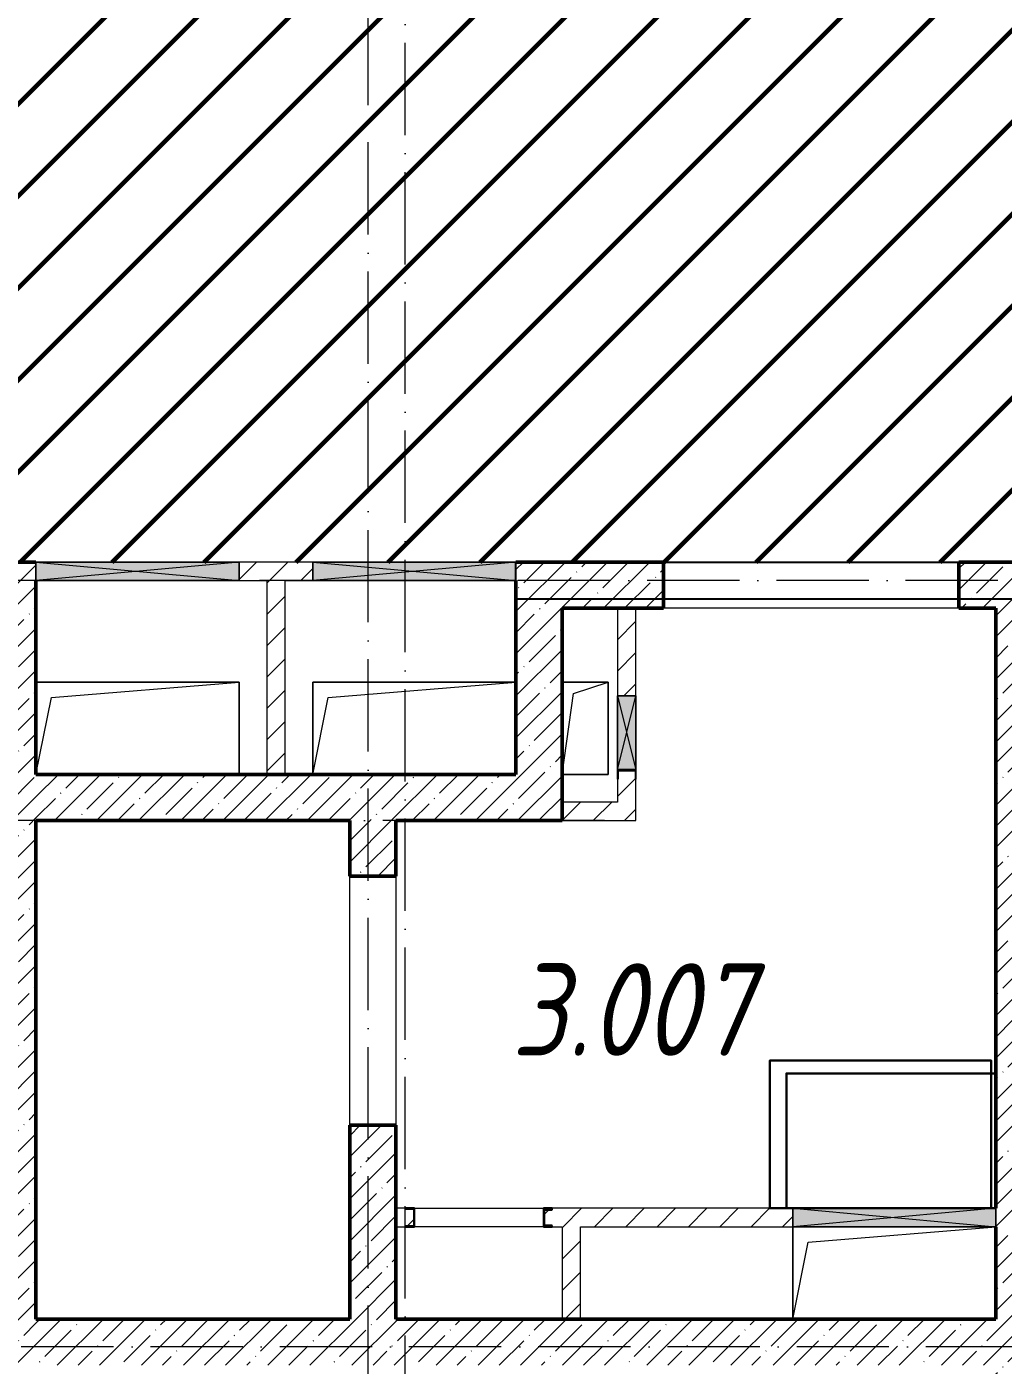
# Model space of a CAD drawing. Header units: millimetres. Extents: x -606178 to 312196, y -19338 to 632709.
# Drawn here: x -132915 to -127625, y 510625 to 517875 of the extents above; entities that cross this region are included whole.
import ezdxf

# ---------------------------------------------------------------- set-up
doc = ezdxf.new("R2010")
doc.units = ezdxf.units.MM
doc.linetypes.add('50_200_ШТРИХ_1Т_ш5_п1_п1_', pattern=[700, 500, -100, 0, -100])
for name, color, linetype, lineweight in [('6.4.1) Окр пт с инж. ПТ2.16', 3, 'Continuous', 60), ('A-DETL-GENF-OTLN', 7, 'Continuous', 9), ('A-FLOR-____-OTLN', 7, 'Continuous', 9), ('A-GENM-____-MCUT', 7, 'Continuous', 25), ('A-GENM-____-OTLN', 7, 'Continuous', 9), ('A-GENM-____-OTLN-1', 7, 'Continuous', 25), ('A-GLAZ-____-OTLN', 7, 'Continuous', 9), ('A-WALL-____-MCUT-2', 7, 'Continuous', 50), ('A-WALL-____-OTLN', 7, 'Continuous', 9), ('A-WALL-____-PATT-1', 7, 'Continuous', 9), ('A-WALL-FNSH-MCUT-1', 7, 'Continuous', 9), ('I-WALL-____-OTLN', 7, 'Continuous', 9), ('S-GRID-____-OTLN-1', 7, '50_200_ШТРИХ_1Т_ш5_п1_п1_', 9), ('Марки помещений', 7, 'Continuous', 9)]:
    doc.layers.add(name, color=color, linetype=linetype, lineweight=lineweight)
doc.styles.add('ISOCPEUR_I_2', font='isocpeui.ttf', dxfattribs={"width": 0.85, "height": 2.3})
pattern_1 = [(45, (-140714.89, 451794.26), (-84.85281, 84.85281), [])]
pattern_2 = [(45, (-140714.89, 451794.26), (-114.04925, 114.04925), []), (45, (-140600.84, 451794.26), (-114.04925, 114.04925), [201.612, -40.322, 3.353, -36.97])]

# ---------------------------------------------------------------- blocks, each defined once
blk = doc.blocks.new('154_Фахверк_СКБ_Швеллер - Тип_100_3960_зеркало-28515619-АР1_План отверстий 3 этажа в осях 1-64_Ю-ЯЯ')
at = {"layer": 'A-GENM-____-MCUT'}
for p, q in [((175, 50), (125, 50)), ((125, 50), (125, -50)), ((128, 47), (175, 47)), ((128, -47), (128, 47)), ((175, 47), (175, 50)), ((125, -50), (175, -50)), ((175, -47), (128, -47)), ((175, -50), (175, -47))]:
    blk.add_line(p, q, dxfattribs=at)
blk = doc.blocks.new('154_Стойка_СКБ_Швеллер - СМ-2180_100-28318692-АР1_План отверстий 3 этажа в осях 1-64_Ю-ЯЯ')
at = {"layer": 'A-GENM-____-MCUT'}
for p, q in [((171, 50), (125, 50)), ((125, 50), (125, -50)), ((129.5, 42.4), (171, 42.4)), ((129.5, -42.4), (129.5, 42.4)), ((171, 42.4), (171, 50)), ((125, -50), (171, -50)), ((171, -42.4), (129.5, -42.4)), ((171, -50), (171, -42.4))]:
    blk.add_line(p, q, dxfattribs=at)
blk = doc.blocks.new('AR_Отверстие прямоугольное _в плите_ - AR_Отверстие прямоугольное _в плите_-V187-АР1_План отверстий 3 этажа в осях 1-64_Ю-ЯЯ')
at = {"layer": 'A-GENM-____-OTLN'}
for p, q in [((-550, 250), (-550, -250)), ((-466.7, 166.7), (550, 250)), ((-550, -250), (-466.7, 166.7))]:
    blk.add_line(p, q, dxfattribs=at)
blk = doc.blocks.new('AR_Отверстие прямоугольное _в плите_ - AR_Отверстие прямоугольное _в плите_-V169-АР1_План отверстий 3 этажа в осях 1-64_Ю-ЯЯ')
at = {"layer": 'A-GENM-____-OTLN'}
for p, q in [((125, 250), (-125, 250)), ((-62.5, 187.5), (125, 250)), ((125, -250), (125, 250)), ((-125, -250), (-62.5, 187.5)), ((-125, -250), (125, -250))]:
    blk.add_line(p, q, dxfattribs=at)
blk = doc.blocks.new('AR_Отверстие прямоугольное _в плите_ - AR_Отверстие прямоугольное _в плите_-V201-АР1_План отверстий 3 этажа в осях 1-64_Ю-ЯЯ')
at = {"layer": 'A-GENM-____-OTLN'}
for p, q in [((550, 250), (-550, 250)), ((-550, 250), (-550, -249.7)), ((-466.7, 166.7), (550, 250)), ((-549.9, -249.7), (-466.7, 166.7))]:
    blk.add_line(p, q, dxfattribs=at)
blk = doc.blocks.new('AR_Отверстие прямоугольное _в плите_ - AR_Отверстие прямоугольное _в плите_-V207-АР1_План отверстий 3 этажа в осях 1-64_Ю-ЯЯ')
at = {"layer": 'A-GENM-____-OTLN'}
for p, q in [((550, 250), (-550, 250)), ((-466.7, 166.7), (550, 250)), ((550, -250), (550, 250)), ((-550, -250), (-466.7, 166.7))]:
    blk.add_line(p, q, dxfattribs=at)
blk = doc.blocks.new('AR_Отверстие прямоугольное _в стене_ - AR_Отверстие прямоугольное _в стене__ОВ-36913595-АР1_План отверстий 3 этажа в осях 1-64_Ю-ЯЯ')
at = {"layer": 'A-GLAZ-____-OTLN'}
blk.add_hatch(color=256, dxfattribs=at).paths.add_polyline_path([(550, -50), (550, 50), (-550, 50), (-550, -50), (423.3, -50)], flags=0)
at = {"layer": 'A-DETL-GENF-OTLN'}
for p, q in [((-550, -50), (-550, 50)), ((-550, 50), (550, 50)), ((550, 50), (-550, -50)), ((-550, 50), (550, -50)), ((550, 50), (-550, 50)), ((-550, 50), (-550, -50)), ((550, 50), (550, -50)), ((550, -50), (550, 50)), ((550, -50), (-550, -50)), ((-550, -50), (550, -50))]:
    blk.add_line(p, q, dxfattribs=at)
blk = doc.blocks.new('AR_Отверстие прямоугольное _в стене_ - AR_Отверстие прямоугольное _в стене__ОВ-36916333-АР1_План отверстий 3 этажа в осях 1-64_Ю-ЯЯ')
at = {"layer": 'A-GLAZ-____-OTLN'}
blk.add_hatch(color=256, dxfattribs=at).paths.add_polyline_path([(-141.8, -50), (550, -50), (550, 50), (-550, 50), (-550, -50)], flags=0)
at = {"layer": 'A-DETL-GENF-OTLN'}
for p, q in [((-550, -50), (-550, 50)), ((-550, 50), (550, 50)), ((550, 50), (-550, -50)), ((-550, 50), (550, -50)), ((550, 50), (-550, 50)), ((-550, 50), (-550, -50)), ((550, 50), (550, -50)), ((550, -50), (550, 50)), ((550, -50), (-550, -50)), ((-550, -50), (550, -50))]:
    blk.add_line(p, q, dxfattribs=at)
blk = doc.blocks.new('AR_Отверстие прямоугольное _в стене_ - AR_Отверстие прямоугольное _в стене__ОВ-36914865-АР1_План отверстий 3 этажа в осях 1-64_Ю-ЯЯ')
at = {"layer": 'A-GLAZ-____-OTLN'}
blk.add_hatch(color=256, dxfattribs=at).paths.add_polyline_path([(-200, 50), (-200, -50), (200, -50), (200, 50)], flags=0)
at = {"layer": 'A-DETL-GENF-OTLN'}
for p, q in [((-200, 50), (200, 50)), ((200, 50), (-200, -50)), ((-200, 50), (200, -50)), ((200, 50), (-200, 50)), ((200, 50), (200, -50)), ((200, -50), (200, 50)), ((200, -50), (-200, -50)), ((-200, -50), (200, -50))]:
    blk.add_line(p, q, dxfattribs=at)
blk = doc.blocks.new('AR_Отверстие прямоугольное _в стене__БезПР - AR_Отверстие прямоугольное _в стене__БезПР-36429225-АР1_План отверстий 3 этажа в осях 1-64_Ю-ЯЯ')
at = {"layer": 'A-GLAZ-____-OTLN'}
blk.add_hatch(color=256, dxfattribs=at).paths.add_polyline_path([(550, -50), (550, 50), (-550, 50), (-550, -50)], flags=0)
at = {"layer": 'A-DETL-GENF-OTLN'}
for p, q in [((-550, -50), (-550, 50)), ((-550, 50), (550, 50)), ((550, 50), (-550, -50)), ((-550, 50), (550, -50)), ((550, 50), (-550, 50)), ((-550, 50), (-550, -50)), ((550, 50), (550, -50)), ((550, -50), (550, 50)), ((550, -50), (-550, -50)), ((-550, -50), (550, -50))]:
    blk.add_line(p, q, dxfattribs=at)
at = {"layer": 'A-GLAZ-____-OTLN'}
blk.add_line((550, 50), (-550, 50), dxfattribs=at)

msp = doc.modelspace()

# ---------------------------------------------------------------- hatches: boundary and pattern name
at = {"layer": '6.4.1) Окр пт с инж. ПТ2.16'}
h = msp.add_hatch(dxfattribs=at)
h.set_pattern_fill('ANSI31', color=256, scale=111)
h.paths.add_polyline_path([(-133314.891, 528425.3011), (-133389.891, 528425.3011), (-133389.891, 528419.3011), (-133464.891, 528419.3011), (-133464.891, 528425.3011), (-133814.891, 528425.3011), (-134714.891, 528425.3011), (-135164.891, 528425.3011), (-135164.891, 523200.3011), (-135158.891, 523200.3011), (-135158.891, 523125.3011), (-135160.3704, 522225.3011), (-135158.891, 522225.3011), (-135158.891, 522150.3011), (-135164.891, 519475.3011), (-135164.891, 518975.3011), (-135164.891, 518650.3011), (-135158.891, 518650.3011), (-135158.891, 518575.3011), (-135164.891, 518475.3011), (-135164.891, 517525.3011), (-135164.891, 516875.3011), (-135158.891, 516875.3011), (-135158.891, 516800.3011), (-135164.891, 513825.3011), (-134914.891, 513825.3011), (-133314.891, 513825.3011), (-133114.891, 513825.3011), (-133114.891, 514975.3011), (-132864.891, 514975.3011), (-131764.891, 514975.3011), (-131364.891, 514975.3011), (-130264.891, 514975.3011), (-126809.891, 514975.3011), (-126809.891, 514981.3011), (-126734.891, 514981.3011), (-126728.891, 514981.3011), (-126659.891, 514981.3011), (-125809.891, 514981.2167), (-125809.891, 514981.3011), (-125740.891, 514981.3011), (-125734.891, 514981.3011), (-125659.891, 514981.3011), (-124439.891, 514981.1779), (-124439.891, 514981.3011), (-124364.891, 514981.3011), (-124358.891, 514981.3011), (-124289.891, 514981.3011), (-123214.891, 514981.19), (-123214.891, 514981.3011), (-123139.891, 514981.3011), (-121789.891, 514981.1587), (-121789.891, 514981.3011), (-121714.891, 514981.3011), (-121708.891, 514981.3011), (-121639.891, 514981.3011), (-119514.891, 514981.0709), (-119514.891, 515425.3011), (-119260.891, 515425.3011), (-119214.891, 515425.3011), (-118514.891, 515425.3011), (-118468.891, 515425.3011), (-118289.891, 515425.3011), (-117839.891, 515425.3011), (-117214.891, 515425.3011), (-117014.8899, 515425.3028), (-117014.8899, 515225.3027), (-117014.891, 515225.3027), (-117014.891, 514975.3011), (-115839.891, 514975.3011), (-115839.891, 514981.3011), (-115764.891, 514981.3011), (-115758.891, 514981.3011), (-115689.891, 514981.3011), (-115064.891, 514981.2253), (-115064.891, 514981.3011), (-114989.891, 514981.3011), (-114889.891, 514981.2888), (-114889.891, 514981.3011), (-114814.891, 514981.3011), (-114114.891, 514981.2146), (-114114.891, 514981.3011), (-114014.891, 514981.3011), (-114014.891, 514975.3011), (-113489.891, 514975.3011), (-113489.891, 514981.3011), (-113414.891, 514981.3011), (-112714.891, 514981.2121), (-112714.891, 514981.3011), (-112639.891, 514981.3011), (-112539.891, 514981.2882), (-112539.891, 514981.3011), (-112464.891, 514981.3011), (-111839.891, 514981.22), (-111839.891, 514981.3011), (-111770.891, 514981.3011), (-111764.891, 514981.3011), (-111689.891, 514981.3011), (-110189.891, 514981.103), (-110189.891, 514981.3011), (-110114.891, 514981.3011), (-108489.891, 514981.0788), (-108489.891, 514981.3011), (-108420.891, 514981.3011), (-108414.891, 514981.3011), (-108339.891, 514981.3011), (-104189.891, 514980.7093), (-104189.891, 514981.3011), (-104114.891, 514981.3011), (-102489.891, 514981.0435), (-102489.891, 514981.3011), (-102420.891, 514981.3011), (-102414.891, 514981.3011), (-102339.891, 514981.3011), (-95514.891, 514980.166), (-95514.891, 519325.3011), (-95814.891, 519325.3011), (-95814.891, 519225.3011), (-96014.891, 519225.3011), (-96014.891, 519325.3011), (-96364.891, 519325.3011), (-98164.891, 519325.3011), (-98164.891, 518975.3011), (-98764.891, 518975.3011), (-98764.891, 519225.3011), (-98964.891, 519225.3011), (-98964.891, 519325.3011), (-99489.891, 519325.3011), (-99489.891, 519319.3011), (-99564.891, 519319.3011), (-99564.891, 519325.3011), (-101364.891, 519325.3011), (-101364.891, 519319.3011), (-101464.891, 519319.3011), (-101464.891, 518975.3011), (-102064.891, 518975.3011), (-102064.891, 519225.3011), (-102264.891, 519225.3011), (-102264.891, 519325.3011), (-102689.891, 519325.3011), (-102689.891, 519319.3011), (-102764.891, 519319.3011), (-104564.891, 519325.3011), (-104564.891, 519319.3011), (-104639.891, 519319.3011), (-104714.891, 519325.3011), (-104714.891, 518975.3011), (-105314.891, 518975.3011), (-105314.891, 519225.3011), (-105514.891, 519225.3011), (-105514.891, 519325.3011), (-105889.891, 519325.3011), (-105889.891, 519319.3011), (-105964.891, 519319.3011), (-107764.891, 519325.3011), (-107764.891, 519319.3011), (-107839.891, 519319.3011), (-108314.891, 519325.3011), (-108314.891, 518975.3011), (-108914.891, 518975.3011), (-108914.891, 519325.3011), (-109089.891, 519325.3011), (-109089.891, 519319.3011), (-109164.891, 519319.3011), (-110964.891, 519325.3011), (-110964.891, 519319.3011), (-111039.891, 519319.3011), (-111264.891, 519322.4776), (-111264.891, 519225.3011), (-111464.891, 519225.3011), (-111464.891, 518975.3011), (-112064.891, 518975.3011), (-112064.891, 519225.3011), (-112267.3781, 519225.3011), (-112242.3781, 519300.3011), (-112064.891, 519325.6564), (-112064.891, 519575.3011), (-112289.891, 519575.3011), (-112358.891, 519575.3011), (-112358.891, 519506.3011), (-112364.891, 519394.3011), (-112364.891, 519506.3011), (-112364.891, 519575.3011), (-114164.891, 519575.3011), (-114164.891, 519506.3011), (-114164.891, 519394.3011), (-114164.891, 519319.3011), (-114239.891, 519319.3011), (-117014.891, 519325.3011), (-117014.891, 518975.3011), (-117614.891, 518975.3011), (-117614.891, 519275.3011), (-117714.891, 519275.3011), (-117714.891, 519475.3011), (-122414.891, 519475.3011), (-122414.891, 519275.3011), (-122514.891, 519275.3011), (-122514.891, 518975.3011), (-123014.891, 518975.3011), (-123014.891, 519275.3011), (-123114.891, 519275.3011), (-123114.891, 519475.3011), (-127114.891, 519475.3011), (-127114.891, 519275.3011), (-127214.891, 519275.3011), (-127214.891, 518975.3011), (-127714.891, 518975.3011), (-127714.891, 519275.3011), (-127814.891, 519275.3011), (-127814.891, 519475.3011), (-130714.891, 519475.3011), (-130714.891, 519275.3011), (-130814.891, 519275.3011), (-130814.891, 518975.3011), (-131314.891, 518975.3011), (-131314.891, 519275.3011), (-131414.891, 519275.3011), (-131414.891, 519475.3011), (-132514.891, 519475.3011), (-132514.891, 519275.3011), (-133314.891, 519275.3011), (-133314.891, 520075.3011), (-133114.891, 520075.3011), (-133114.891, 525825.3011), (-133314.891, 525825.3011), (-133314.891, 526425.3011), (-133314.891, 526625.3011)])
at = {"layer": 'A-WALL-____-PATT-1'}
h = msp.add_hatch(dxfattribs=at)
h.set_pattern_fill('FP_12', color=256, style=0, pattern_type=2)
h.set_pattern_definition(pattern_2)
h.paths.add_polyline_path([(-132864.891, 510625.3011), (-132864.891, 514975.3011), (-133114.891, 514975.3011), (-133114.891, 510625.3011)], flags=0)
h = msp.add_hatch(dxfattribs=at)
h.set_pattern_fill('FP_7', color=256, style=0, pattern_type=2)
h.set_pattern_definition(pattern_1)
h.paths.add_polyline_path([(-131364.891, 514875.3011), (-131364.891, 514975.3011), (-131764.891, 514975.3011), (-131764.891, 514875.3011), (-131514.891, 514875.3011)], flags=0)
h = msp.add_hatch(dxfattribs=at)
h.set_pattern_fill('FP_12', color=256, style=0, pattern_type=2)
h.set_pattern_definition(pattern_2)
h.paths.add_polyline_path([(-127664.891, 514725.3011), (-127664.891, 514975.3011), (-127864.891, 514975.3011), (-127864.891, 514725.3011)], flags=0)
h.paths.add_polyline_path([(-129464.891, 514725.3011), (-129464.891, 514975.3011), (-130264.891, 514975.3011), (-130264.891, 514725.3011), (-130014.891, 514725.3011)], flags=0)
h = msp.add_hatch(dxfattribs=at)
h.set_pattern_fill('FP_12', color=256, style=0, pattern_type=2)
h.set_pattern_definition(pattern_2)
h.paths.add_polyline_path([(-127664.891, 507475.3011), (-127414.891, 507475.3011), (-127414.891, 514975.3011), (-127664.891, 514975.3011), (-127664.891, 509017.7119)], flags=0)
h = msp.add_hatch(dxfattribs=at)
h.set_pattern_fill('FP_7', color=256, style=0, pattern_type=2)
h.set_pattern_definition(pattern_1)
h.paths.add_polyline_path([(-131514.891, 513825.3011), (-131514.891, 514875.3011), (-131614.891, 514875.3011), (-131614.891, 513825.3011)], flags=0)
h = msp.add_hatch(dxfattribs=at)
h.set_pattern_fill('FP_12', color=256, style=0, pattern_type=2)
h.set_pattern_definition(pattern_2)
h.paths.add_polyline_path([(-130014.891, 513825.3011), (-130014.891, 514725.3011), (-130264.891, 514725.3011), (-130264.891, 513825.3011), (-130124.1312, 513825.3011)], flags=0)
h = msp.add_hatch(dxfattribs=at)
h.set_pattern_fill('FP_7', color=256, style=0, pattern_type=2)
h.set_pattern_definition(pattern_1)
h.paths.add_polyline_path([(-129614.891, 513575.3011), (-129614.891, 513800.3011), (-129617.891, 513800.3011), (-129617.891, 513847.3011), (-129711.891, 513847.3011), (-129711.891, 513800.3011), (-129714.891, 513800.3011), (-129714.891, 513575.3011)], flags=0)
h.paths.add_polyline_path([(-129614.891, 514250.3011), (-129614.891, 514725.3011), (-129714.891, 514725.3011), (-129714.891, 514250.3011), (-129660.1291, 514250.3011)], flags=0)
h = msp.add_hatch(dxfattribs=at)
h.set_pattern_fill('FP_12', color=256, style=0, pattern_type=2)
h.set_pattern_definition(pattern_2)
h.paths.add_polyline_path([(-130124.1312, 513575.3011), (-130014.891, 513575.3011), (-130014.891, 513825.3011), (-132864.891, 513825.3011), (-132864.891, 513575.3011), (-130914.891, 513575.3011)], flags=0)
h = msp.add_hatch(dxfattribs=at)
h.set_pattern_fill('FP_7', color=256, style=0, pattern_type=2)
h.set_pattern_definition(pattern_1)
h.paths.add_polyline_path([(-129714.891, 513575.3011), (-129714.891, 513675.3011), (-130014.891, 513675.3011), (-130014.891, 513575.3011)], flags=0)
h = msp.add_hatch(dxfattribs=at)
h.set_pattern_fill('FP_12', color=256, style=0, pattern_type=2)
h.set_pattern_definition(pattern_2)
h.paths.add_polyline_path([(-131164.891, 510875.3011), (-130914.891, 510875.3011), (-130914.891, 511924.9536), (-131164.891, 511924.9536)], flags=0)
h.paths.add_polyline_path([(-130914.891, 513274.9536), (-130914.891, 513575.3011), (-131164.891, 513575.3011), (-131164.891, 513274.9536)], flags=0)
h = msp.add_hatch(dxfattribs=at)
h.set_pattern_fill('FP_7', color=256, style=0, pattern_type=2)
h.set_pattern_definition(pattern_1)
h.paths.add_polyline_path([(-130864.891, 511375.3011), (-130864.891, 511378.3011), (-130817.891, 511378.3011), (-130817.891, 511472.3011), (-130864.891, 511472.3011), (-130864.891, 511475.3011), (-130914.891, 511475.3011), (-130914.891, 511375.3011)], flags=0)
h.paths.add_polyline_path([(-129914.891, 511375.3011), (-128764.891, 511375.3011), (-128764.891, 511475.3011), (-130068.891, 511475.3011), (-130068.891, 511467.7011), (-130110.391, 511467.7011), (-130110.391, 511382.9011), (-130068.891, 511382.9011), (-130068.891, 511375.3011), (-130014.891, 511375.3011)], flags=0)
h = msp.add_hatch(dxfattribs=at)
h.set_pattern_fill('FP_7', color=256, style=0, pattern_type=2)
h.set_pattern_definition(pattern_1)
h.paths.add_polyline_path([(-129914.891, 510875.3011), (-129914.891, 511375.3011), (-130014.891, 511375.3011), (-130014.891, 510875.3011)], flags=0)
h = msp.add_hatch(dxfattribs=at)
h.set_pattern_fill('FP_12', color=256, style=0, pattern_type=2)
h.set_pattern_definition(pattern_2)
h.paths.add_polyline_path([(-127664.891, 510625.3011), (-127664.891, 510875.3011), (-132864.891, 510875.3011), (-132864.891, 510625.3011), (-128356.6669, 510625.3011)], flags=0)

# ---------------------------------------------------------------- linework, layer by layer
msp.add_lwpolyline([(-130264.891, 514975.3011), (-66264.891, 514975.3011), (-66264.891, 514775.3011), (-130264.891, 514775.3011)], close=True)
at = {"lineweight": 30}
for points in [[(-127689.7819, 511475.3011), (-128889.7819, 511475.3011), (-128889.7819, 512275.3011), (-127689.7819, 512275.3011)], [(-127664.891, 511475.3011), (-128799.1867, 511475.3011), (-128799.1867, 512205.8355), (-127664.891, 512205.8355)]]:
    msp.add_lwpolyline(points, close=True, dxfattribs=at)
at = {"layer": 'A-FLOR-____-OTLN'}
for p, q in [((-132864.891, 514325.3011), (-131764.891, 514325.3011)), ((-131764.891, 514325.3011), (-131764.891, 513825.3011)), ((-131364.891, 514324.9536), (-130264.891, 514324.9536)), ((-131364.891, 513825.3011), (-131364.891, 514324.9536)), ((-130014.891, 514325.3011), (-129764.891, 514325.3011)), ((-129764.891, 514325.3011), (-129764.891, 513825.3011)), ((-129764.891, 513825.3011), (-130014.891, 513825.3011)), ((-128764.891, 510875.3011), (-128764.891, 511375.3011))]:
    msp.add_line(p, q, dxfattribs=at)
at = {"layer": 'A-WALL-____-MCUT-2'}
for p, q in [((-132864.891, 514975.3011), (-133114.891, 514975.3011)), ((-129464.891, 514975.3011), (-130264.891, 514975.3011)), ((-129464.891, 514725.3011), (-129464.891, 514975.3011)), ((-127864.891, 514975.3011), (-127864.891, 514725.3011)), ((-127414.891, 514975.3011), (-127864.891, 514975.3011)), ((-132864.891, 513825.3011), (-132864.891, 514875.3011)), ((-130264.891, 514875.3011), (-130264.891, 513825.3011)), ((-130014.891, 513575.3011), (-130014.891, 514725.3011)), ((-130014.891, 514725.3011), (-129464.891, 514725.3011)), ((-127864.891, 514725.3011), (-127664.891, 514725.3011)), ((-127664.891, 514725.3011), (-127664.891, 511475.3011)), ((-130264.891, 513825.3011), (-132864.891, 513825.3011)), ((-132864.891, 510875.3011), (-132864.891, 513575.3011)), ((-132864.891, 513575.3011), (-131164.891, 513575.3011)), ((-131164.891, 513575.3011), (-131164.891, 513274.9536)), ((-130914.891, 513274.9536), (-130914.891, 513575.3011)), ((-130914.891, 513575.3011), (-130014.891, 513575.3011)), ((-131164.891, 513274.9536), (-130914.891, 513274.9536)), ((-130914.891, 511924.9536), (-131164.891, 511924.9536)), ((-131164.891, 511924.9536), (-131164.891, 510875.3011)), ((-130914.891, 510875.3011), (-130914.891, 511924.9536)), ((-127664.891, 511375.3011), (-127664.891, 510875.3011)), ((-131164.891, 510875.3011), (-132864.891, 510875.3011)), ((-127664.891, 510875.3011), (-130914.891, 510875.3011))]:
    msp.add_line(p, q, dxfattribs=at)
at = {"layer": 'A-WALL-____-OTLN'}
for p, q in [((-129464.891, 514975.3011), (-127864.891, 514975.3011)), ((-127864.891, 514725.3011), (-129464.891, 514725.3011)), ((-131164.891, 511924.9536), (-131164.891, 513274.9536)), ((-130914.891, 513274.9536), (-130914.891, 511924.9536))]:
    msp.add_line(p, q, dxfattribs=at)
at = {"layer": 'A-WALL-FNSH-MCUT-1'}
for p, q in [((-131364.891, 514975.3011), (-131764.891, 514975.3011)), ((-131764.891, 514875.3011), (-131614.891, 514875.3011)), ((-131614.891, 514875.3011), (-131614.891, 513825.3011)), ((-131514.891, 514875.3011), (-131364.891, 514875.3011)), ((-131514.891, 513825.3011), (-131514.891, 514875.3011)), ((-129714.891, 514725.3011), (-129714.891, 514250.3011)), ((-129614.891, 514250.3011), (-129614.891, 514725.3011)), ((-129714.891, 513800.3011), (-129714.891, 513675.3011)), ((-129614.891, 513575.3011), (-129614.891, 513800.3011)), ((-129714.891, 513675.3011), (-130014.891, 513675.3011)), ((-130014.891, 513575.3011), (-129614.891, 513575.3011)), ((-130864.891, 511475.3011), (-130914.891, 511475.3011)), ((-128764.891, 511475.3011), (-130068.891, 511475.3011)), ((-130914.891, 511375.3011), (-130864.891, 511375.3011)), ((-130068.891, 511375.3011), (-130014.891, 511375.3011)), ((-130014.891, 511375.3011), (-130014.891, 510875.3011)), ((-129914.891, 511375.3011), (-128764.891, 511375.3011)), ((-129914.891, 510875.3011), (-129914.891, 511375.3011)), ((-130014.891, 510875.3011), (-129914.891, 510875.3011))]:
    msp.add_line(p, q, dxfattribs=at)
at = {"layer": 'I-WALL-____-OTLN'}
for p, q in [((-130814.891, 511475.3011), (-130114.891, 511475.3011)), ((-130114.891, 511375.3011), (-130814.891, 511375.3011))]:
    msp.add_line(p, q, dxfattribs=at)
at = {"layer": 'S-GRID-____-OTLN-1'}
for p, q in [((-131064.891, 504847.6889), (-131064.891, 542687.1106)), ((-130864.891, 504685.847), (-130864.891, 542435.5743)), ((-36640.4843, 514875.3011), (-145383.6612, 514875.3011)), ((-129785.5104, 513575.3011), (-145383.6612, 513575.3011)), ((-65234.8505, 510725.3011), (-145383.6612, 510725.3011))]:
    msp.add_line(p, q, dxfattribs=at)

# ---------------------------------------------------------------- block references
at = {"layer": 'A-GENM-____-OTLN'}
for name, p in [('AR_Отверстие прямоугольное _в плите_ - AR_Отверстие прямоугольное _в плите_-V207-АР1_План отверстий 3 этажа в осях 1-64_Ю-ЯЯ', (-132314.891, 514075.3011)), ('AR_Отверстие прямоугольное _в плите_ - AR_Отверстие прямоугольное _в плите_-V201-АР1_План отверстий 3 этажа в осях 1-64_Ю-ЯЯ', (-130814.891, 514074.9536)), ('AR_Отверстие прямоугольное _в плите_ - AR_Отверстие прямоугольное _в плите_-V169-АР1_План отверстий 3 этажа в осях 1-64_Ю-ЯЯ', (-129889.891, 514075.3011)), ('AR_Отверстие прямоугольное _в плите_ - AR_Отверстие прямоугольное _в плите_-V187-АР1_План отверстий 3 этажа в осях 1-64_Ю-ЯЯ', (-128214.891, 511125.3011))]:
    msp.add_blockref(name, p, dxfattribs=at)
at = {"layer": 'A-GENM-____-OTLN-1'}
for p, rotation in [((-129664.891, 513975.3011), 269.9999999999999), ((-130689.891, 511425.3011), 180)]:
    msp.add_blockref('154_Фахверк_СКБ_Швеллер - Тип_100_3960_зеркало-28515619-АР1_План отверстий 3 этажа в осях 1-64_Ю-ЯЯ', p, dxfattribs=dict(at, rotation=rotation))
msp.add_blockref('154_Стойка_СКБ_Швеллер - СМ-2180_100-28318692-АР1_План отверстий 3 этажа в осях 1-64_Ю-ЯЯ', (-130239.891, 511425.3011), dxfattribs=at)
at = {"layer": 'A-GLAZ-____-OTLN'}
for name, p in [('AR_Отверстие прямоугольное _в стене_ - AR_Отверстие прямоугольное _в стене__ОВ-36913595-АР1_План отверстий 3 этажа в осях 1-64_Ю-ЯЯ', (-132314.891, 514925.3011)), ('AR_Отверстие прямоугольное _в стене__БезПР - AR_Отверстие прямоугольное _в стене__БезПР-36429225-АР1_План отверстий 3 этажа в осях 1-64_Ю-ЯЯ', (-130814.891, 514925.3011)), ('AR_Отверстие прямоугольное _в стене_ - AR_Отверстие прямоугольное _в стене__ОВ-36916333-АР1_План отверстий 3 этажа в осях 1-64_Ю-ЯЯ', (-128214.891, 511425.3011))]:
    msp.add_blockref(name, p, dxfattribs=at)
at = {"layer": 'A-GLAZ-____-OTLN', "rotation": 89.9999999999999}
msp.add_blockref('AR_Отверстие прямоугольное _в стене_ - AR_Отверстие прямоугольное _в стене__ОВ-36914865-АР1_План отверстий 3 этажа в осях 1-64_Ю-ЯЯ', (-129664.891, 514050.3011), dxfattribs=at)

# ---------------------------------------------------------------- texts
at = {"layer": 'Марки помещений', "insert": (-130289.4033, 512801.8624), "char_height": 500, "width": 785.65375, "attachment_point": 1, "style": 'ISOCPEUR_I_2'}
msp.add_mtext('3.007', dxfattribs=at)

doc.saveas('drawing.dxf')
